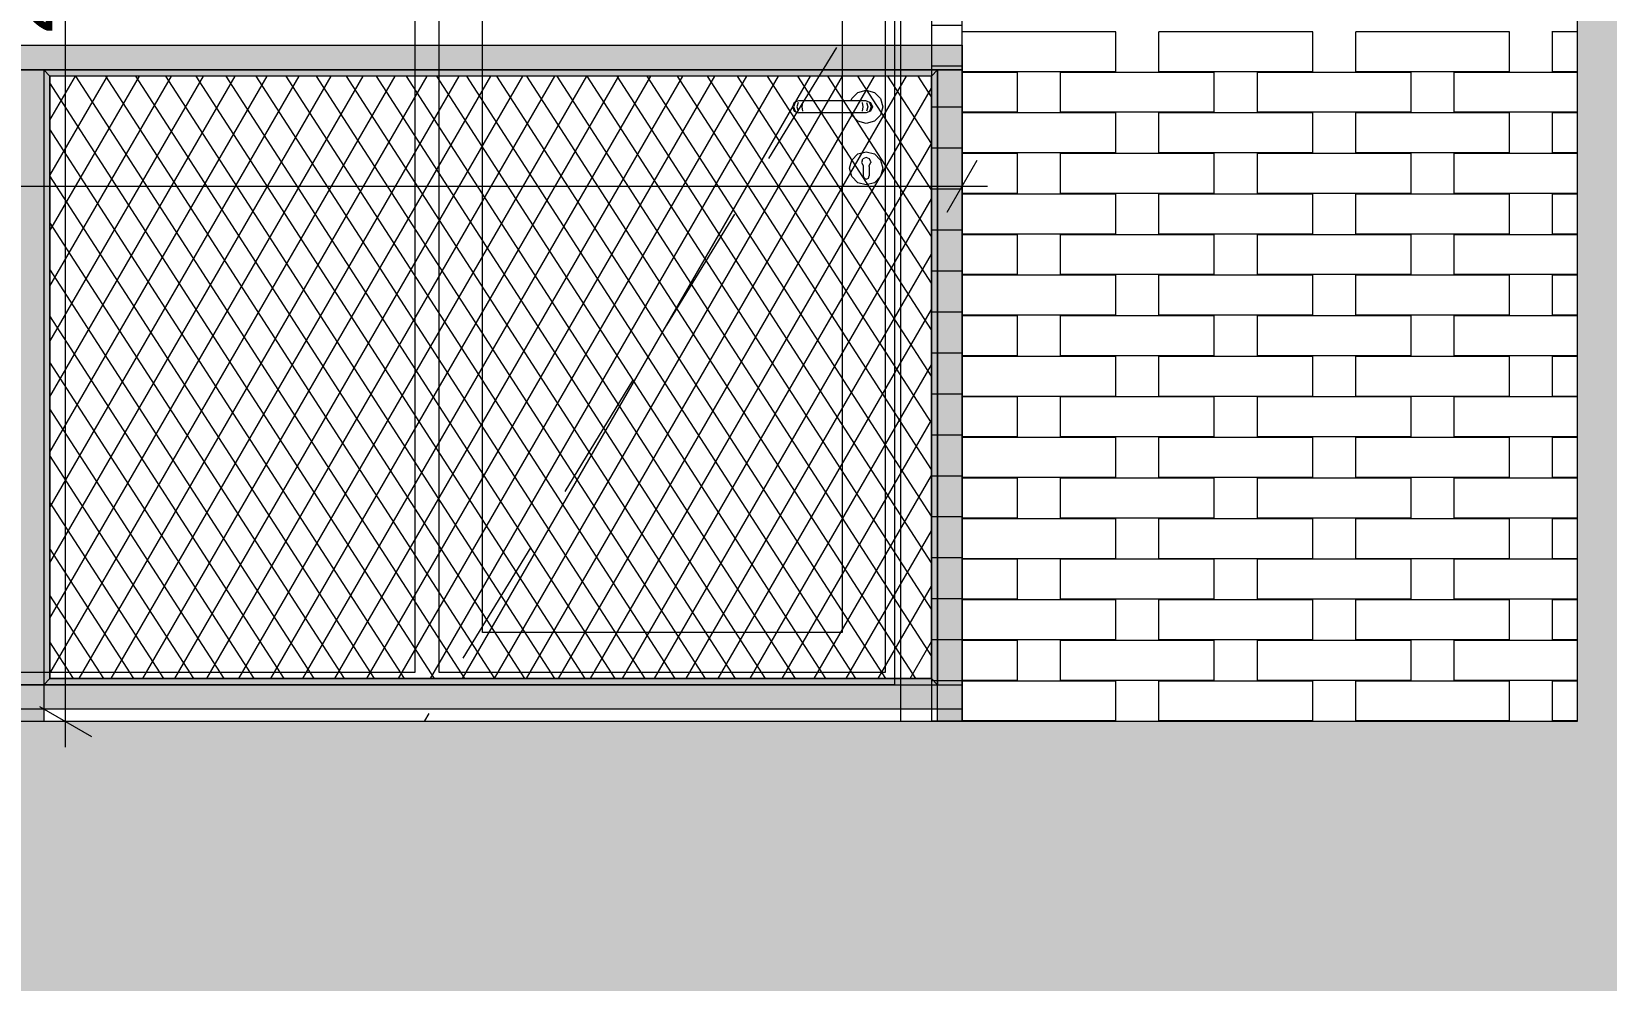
# Model space of a CAD drawing. Header units: millimetres. Extents: x 475616349 to 476941521, y 4620115302 to 4621446928.
# Drawn here: x 476659049 to 476661610, y 4620525599 to 4620527143 of the extents above; entities that cross this region are included whole.
import ezdxf

# ---------------------------------------------------------------- set-up
doc = ezdxf.new("R2010")
doc.units = ezdxf.units.MM
doc.header["$MEASUREMENT"] = 0
doc.linetypes.add('Hidden Line', pattern=[317.5, 211.666667, -105.833333])
for name, color, linetype, lineweight in [('2D Drafting - General_Pen_No__30_Pen_No__9_Pen_No__9_Pen_No__253', 252, 'Continuous', 0), ('2D Drafting - General_Pen_No__30_Pen_No__9_Pen_No__9_Pen_No__7', 7, 'Continuous', 0), ('2D Drafting - General_Pen_No__7_Pen_No__7', 7, 'Continuous', 0), ('New_2D Drafting - General_Pen_No__30_Pen_No__9_Pen_No__9_Pen_No__255', 255, 'Continuous', 0), ('New_2D Drafting - General_Pen_No__30_Pen_No__9_Pen_No__9_Pen_No__7', 7, 'Continuous', 0), ('New_2D Drafting - General_Pen_No__4', 7, 'Continuous', 0), ('New_2D Drafting - General_Pen_No__7', 7, 'Continuous', 0), ('New_Structural - Bearing_Pen_No__250', 7, 'Continuous', 0), ('New_zoma_Pen_No__4', 7, 'Continuous', 0), ('New_zoma_Pen_No__7', 7, 'Continuous', 0), ('Structural - Bearing_Pen_No__250', 7, 'Continuous', 0)]:
    doc.layers.add(name, color=color, linetype=linetype, lineweight=lineweight)
doc.layers.add('New_zoma', color=7, linetype='Continuous')
doc.styles.add('GENERATED_STYLE_1', font='arial.ttf')
doc.dimstyles.new('GENERATED_STYLE__18', dxfattribs={"dimtxt": 100, "dimasz": 64.421331, "dimexe": 0.18, "dimexo": 3, "dimgap": 0.09, "dimtad": 1, "dimtih": 1, "dimtoh": 1, "dimlfac": 0.001, "dimzin": 0, "dimdsep": 46, "dimtxsty": 'GENERATED_STYLE_1', "dimblk": 'ARROWHEAD_2', "dimblk1": 'ARROWHEAD_2', "dimblk2": 'ARROWHEAD_2', "dimcen": 0.09, "dimclrd": 7, "dimclre": 7, "dimclrt": 7, "dimadec": 0, "dimazin": 0, "dimtfac": 1, "dimtdec": 4, "dimtmove": 0, "dimatfit": 3, "dimfxl": 1, "dimtolj": 1, "dimtzin": 0, "dimarcsym": 0})
doc.dimstyles.new('GENERATED_STYLE__19', dxfattribs={"dimtxt": 100, "dimasz": 64.421331, "dimexe": 0.18, "dimexo": 3, "dimgap": 0.09, "dimtad": 1, "dimlfac": 0.001, "dimzin": 0, "dimdsep": 46, "dimtxsty": 'GENERATED_STYLE_1', "dimblk": 'ARROWHEAD_2', "dimblk1": 'ARROWHEAD_2', "dimblk2": 'ARROWHEAD_2', "dimcen": 0.09, "dimclrd": 7, "dimclre": 7, "dimclrt": 7, "dimadec": 0, "dimazin": 0, "dimtfac": 1, "dimtdec": 4, "dimtmove": 0, "dimatfit": 3, "dimfxl": 1, "dimtolj": 1, "dimtzin": 0, "dimarcsym": 0})

# ---------------------------------------------------------------- blocks, each defined once
blk = doc.blocks.new('*D751', base_point=(476577134.1, 4620325125.7))
at = {"layer": 'New_zoma_Pen_No__4', "color": 7, "linetype": 'Continuous', "lineweight": 0, "transparency": 16777216}
for p, q in [((476658912, 4620528519.4), (476658912, 4620528646.6)), ((476660512, 4620528519.4), (476660512, 4620528646.6)), ((476658936.5, 4620528625.4), (476658887.5, 4620528540.6)), ((476660487.5, 4620528540.6), (476660536.5, 4620528625.4)), ((476658912, 4620528583), (476660512, 4620528583)), ((476660512, 4620528583), (476660553.5, 4620528583))]:
    blk.add_line(p, q, dxfattribs=at)
at = {"layer": 'New_zoma_Pen_No__7', "color": 7, "lineweight": 0, "transparency": 16777216, "insert": (476659579, 4620528603), "char_height": 100, "attachment_point": 7, "style": 'GENERATED_STYLE_1'}
blk.add_mtext('\\A1;{\\pql;\\fArial|b0|i0|c0|p34;1.60}', dxfattribs=at)
blk = doc.blocks.new('ARROWHEAD_2')
at = {"color": 0, "linetype": 'Continuous', "lineweight": 0}
for p, q in [((-0.378, -0.655), (0.378, 0.655)), ((0, 0), (-1, 0))]:
    blk.add_line(p, q, dxfattribs=at)
blk = doc.blocks.new('*D752', base_point=(476577134.1, 4620325125.7))
at = {"layer": 'New_zoma_Pen_No__4', "color": 7, "linetype": 'Continuous', "lineweight": 0, "transparency": 16777216}
for p, q in [((476656062, 4620526827.7), (476656062, 4620526954.8)), ((476660562, 4620526827.7), (476660562, 4620526954.8)), ((476656086.5, 4620526933.6), (476656037.5, 4620526848.9)), ((476660537.5, 4620526848.9), (476660586.5, 4620526933.6)), ((476656020.6, 4620526891.2), (476656062, 4620526891.2)), ((476656062, 4620526891.2), (476660562, 4620526891.2)), ((476660562, 4620526891.2), (476660603.5, 4620526891.2))]:
    blk.add_line(p, q, dxfattribs=at)
at = {"layer": 'New_zoma_Pen_No__7', "color": 7, "lineweight": 0, "transparency": 16777216, "insert": (476658179, 4620526911.2), "char_height": 100, "attachment_point": 7, "style": 'GENERATED_STYLE_1'}
blk.add_mtext('\\A1;{\\pql;\\fArial|b0|i0|c0|p34;4.50}', dxfattribs=at)
blk = doc.blocks.new('*D755', base_point=(476577134.1, 4620325125.7))
at = {"layer": 'New_zoma_Pen_No__4', "color": 7, "linetype": 'Continuous', "lineweight": 0, "transparency": 16777216}
for p, q in [((476658912, 4620531719.4), (476658912, 4620531846.6)), ((476660512, 4620531719.4), (476660512, 4620531846.6)), ((476658936.5, 4620531825.4), (476658887.5, 4620531740.6)), ((476660487.5, 4620531740.6), (476660536.5, 4620531825.4)), ((476658912, 4620531783), (476660512, 4620531783)), ((476660512, 4620531783), (476660553.5, 4620531783))]:
    blk.add_line(p, q, dxfattribs=at)
at = {"layer": 'New_zoma_Pen_No__7', "color": 7, "lineweight": 0, "transparency": 16777216, "insert": (476659579, 4620531803), "char_height": 100, "attachment_point": 7, "style": 'GENERATED_STYLE_1'}
blk.add_mtext('\\A1;{\\pql;\\fArial|b0|i0|c0|p34;1.60}', dxfattribs=at)
blk = doc.blocks.new('*D756', base_point=(476577134.1, 4620325125.7))
at = {"layer": 'New_zoma_Pen_No__4', "color": 7, "linetype": 'Continuous', "lineweight": 0, "transparency": 16777216}
for p, q in [((476656062, 4620530027.7), (476656062, 4620530154.8)), ((476660562, 4620530027.7), (476660562, 4620530154.8)), ((476656086.5, 4620530133.6), (476656037.5, 4620530048.9)), ((476660537.5, 4620530048.9), (476660586.5, 4620530133.6)), ((476656020.6, 4620530091.2), (476656062, 4620530091.2)), ((476656062, 4620530091.2), (476660562, 4620530091.2)), ((476660562, 4620530091.2), (476660603.5, 4620530091.2))]:
    blk.add_line(p, q, dxfattribs=at)
at = {"layer": 'New_zoma_Pen_No__7', "color": 7, "lineweight": 0, "transparency": 16777216, "insert": (476658179, 4620530111.2), "char_height": 100, "attachment_point": 7, "style": 'GENERATED_STYLE_1'}
blk.add_mtext('\\A1;{\\pql;\\fArial|b0|i0|c0|p34;4.50}', dxfattribs=at)
blk = doc.blocks.new('*D760', base_point=(476577134.1, 4620325125.7))
at = {"layer": 'New_zoma_Pen_No__4', "color": 7, "linetype": 'Continuous', "lineweight": 0, "transparency": 16777216}
for p, q in [((476659104.3, 4620528520.3), (476659104.3, 4620528561.8)), ((476659146.7, 4620528495.9), (476659061.9, 4620528544.8)), ((476659167.9, 4620528520.3), (476659040.7, 4620528520.3)), ((476659104.3, 4620526020.3), (476659104.3, 4620528520.3)), ((476659061.9, 4620526044.8), (476659146.7, 4620525995.9)), ((476659167.9, 4620526020.3), (476659040.7, 4620526020.3)), ((476659104.3, 4620525978.9), (476659104.3, 4620526020.3))]:
    blk.add_line(p, q, dxfattribs=at)
at = {"layer": 'New_zoma_Pen_No__7', "color": 7, "lineweight": 0, "transparency": 16777216, "insert": (476659084.3, 4620527137.3), "char_height": 100, "attachment_point": 7, "rotation": 90, "style": 'GENERATED_STYLE_1'}
blk.add_mtext('\\A1;{\\pql;\\fArial|b0|i0|c0|p34;2.50}', dxfattribs=at)

msp = doc.modelspace()

# ---------------------------------------------------------------- hatches: boundary and pattern name
at = {"layer": '2D Drafting - General_Pen_No__30_Pen_No__9_Pen_No__9_Pen_No__253', "linetype": 'Continuous', "lineweight": 0}
h = msp.add_hatch(dxfattribs=at)
h.set_pattern_fill('BRICK___RUNNING_BOND', color=252, style=0, pattern_type=2)
h.set_pattern_definition([(0, (476692910.175, 4620522353.93), (0, 66.64), []), (90, (476692910.17, 4620522353.93), (-244.8, 0), [66.64, -66.64]), (90, (476693032.57, 4620522420.57), (-244.8, 0), [66.64, -66.64])])
h.paths.add_polyline_path([(476647692.13, 4620532819.956), (476647692.13, 4620519520.362), (476648861.998, 4620519520.362), (476648862.006, 4620522120.37), (476648862.006, 4620523542.007), (476648862.006, 4620531720.362), (476648862.006, 4620531932.715), (476648862.006, 4620532420.362), (476654662.006, 4620532420.362), (476654662.006, 4620519520.362), (476661919.968, 4620519520.362), (476661962.147, 4620519520.362), (476661962.147, 4620522820.364), (476661962.147, 4620525320.374), (476661962.147, 4620525944.887), (476661962.147, 4620532420.374), (476665762.003, 4620532420.374), (476665762.003, 4620522120.38), (476665162.198, 4620522120.38), (476665162.198, 4620517320.329), (476668462.159, 4620517320.329), (476668462.159, 4620517320.295), (476668932.159, 4620517320.295), (476668932.159, 4620532819.956), (476661962.147, 4620532819.956), (476655062.006, 4620532819.956)])
h.paths.add_polyline_path([(476661562.006, 4620526020.374), (476655062.006, 4620526020.374), (476655062.006, 4620528520.374), (476661562.006, 4620528520.374)], flags=0)
h.paths.add_polyline_path([(476661562.006, 4620522820.364), (476655062.006, 4620522820.364), (476655062.006, 4620525320.374), (476661562.006, 4620525320.374)], flags=0)
h.paths.add_polyline_path([(476661562.006, 4620529220.374), (476655062.006, 4620529220.374), (476655062.006, 4620531720.361), (476661562.006, 4620531720.361)], flags=0)
h.paths.add_polyline_path([(476656112.047, 4620522120.412), (476656112.047, 4620519620.412), (476657707.931, 4620519620.412), (476657712.047, 4620519620.412), (476657712.047, 4620522120.412)], flags=0)
h.paths.add_polyline_path([(476666262.224, 4620522120.362), (476666262.224, 4620520520.362), (476667862.223, 4620520520.362), (476667862.223, 4620522120.362)], flags=0)
h.paths.add_polyline_path([(476667862.223, 4620530120.362), (476667862.223, 4620531720.362), (476666262.224, 4620531720.362), (476666262.224, 4620530120.362)], flags=0)
h.paths.add_polyline_path([(476666262.228, 4620528520.362), (476666262.228, 4620526920.362), (476667862.228, 4620526920.362), (476667862.228, 4620528520.362)], flags=0)
h.paths.add_polyline_path([(476666262.228, 4620523720.362), (476667862.228, 4620523720.362), (476667862.228, 4620525320.362), (476666262.228, 4620525320.362)], flags=0)
h.paths.add_polyline_path([(476666262.435, 4620518320.362), (476667862.006, 4620518320.362), (476667862.006, 4620518920.362), (476666262.435, 4620518920.362)], flags=0)
h = msp.add_hatch(dxfattribs=at)
h.set_pattern_fill('BRICK___RUNNING_BOND', color=252, style=0, pattern_type=2)
h.set_pattern_definition([(0, (476694010.15, 4620525553.94), (0, 66.64), []), (90, (476694010.15, 4620525553.94), (-244.8, 0), [66.64, -66.64]), (90, (476694132.55, 4620525620.58), (-244.8, 0), [66.64, -66.64])])
h.paths.add_polyline_path([(476660512.002, 4620528520.375), (476660512.002, 4620526021.374), (476660561.993, 4620526021.374), (476660561.993, 4620528520.375)])
at = {"layer": 'New_2D Drafting - General_Pen_No__30_Pen_No__9_Pen_No__9_Pen_No__255', "linetype": 'Continuous', "lineweight": 0}
for points in [[(476660562.006, 4620527120.368), (476660562.006, 4620527080.368), (476656062.006, 4620527080.368), (476656062.006, 4620527120.368)], [(476659069.006, 4620526020.341), (476659029.006, 4620526020.341), (476659029.006, 4620527080.368), (476659069.006, 4620527080.368)], [(476659069.006, 4620526080.341), (476659079.006, 4620526090.341), (476659079.006, 4620527070.368), (476659069.006, 4620527080.368)], [(476659079.006, 4620527070.368), (476659069.006, 4620527080.368), (476660522.006, 4620527080.368), (476660512.006, 4620527070.368)], [(476660522.006, 4620526080.341), (476660512.006, 4620526090.341), (476660512.006, 4620527070.368), (476660522.006, 4620527080.368)], [(476660562.006, 4620526020.374), (476660522.006, 4620526020.374), (476660522.006, 4620527080.368), (476660562.006, 4620527080.368)], [(476660562.006, 4620526080.367), (476660562.006, 4620526040.367), (476656062.006, 4620526040.367), (476656062.006, 4620526080.367)], [(476659079.006, 4620526090.367), (476659069.006, 4620526080.367), (476660521.98, 4620526080.367), (476660511.98, 4620526090.367)]]:
    msp.add_hatch(color=255, dxfattribs=at).paths.add_polyline_path(points)
at = {"layer": 'New_2D Drafting - General_Pen_No__7', "linetype": 'Continuous', "lineweight": 0}
h = msp.add_hatch(dxfattribs=at)
h.set_pattern_fill('BATT_INSULATION', style=0, pattern_type=2)
h.set_pattern_definition([(60, (476577134.07, 4620325125.74), (-38.971143, 22.5), []), (122.833095, (476577134.07, 4620325125.74), (36.80608, 18.75), [])])
h.paths.add_polyline_path([(476660512.006, 4620527070.368), (476659079.006, 4620527070.368), (476659079.006, 4620526090.367), (476660512.006, 4620526090.367)])

# ---------------------------------------------------------------- linework, layer by layer
at = {"layer": '2D Drafting - General_Pen_No__30_Pen_No__9_Pen_No__9_Pen_No__7', "color": 7, "linetype": 'Continuous', "lineweight": 0, "flags": 128}
for points in [[(476661562.006, 4620526020.374), (476655062.006, 4620526020.374), (476655062.006, 4620528520.374), (476661562.006, 4620528520.374)], [(476660512.002, 4620528520.375), (476660512.002, 4620526021.374), (476660561.993, 4620526021.374), (476660561.993, 4620528520.375)]]:
    msp.add_lwpolyline(points, close=True, dxfattribs=at)
at = {"layer": '2D Drafting - General_Pen_No__7_Pen_No__7', "color": 7, "linetype": 'Continuous', "lineweight": 0, "flags": 128}
for points in [[(476660507.877, 4620526020.338), (476658911.993, 4620526020.343), (476658912.002, 4620528520.343), (476660512.002, 4620528520.338)], [(476660512.002, 4620528520.338), (476660511.993, 4620526020.338), (476660507.877, 4620526020.338)]]:
    msp.add_lwpolyline(points, dxfattribs=at)
for points in [[(476658962.002, 4620528470.342), (476660462.002, 4620528470.337), (476660461.993, 4620526020.338), (476658961.993, 4620526020.345)], [(476658972.002, 4620528460.342), (476660452.002, 4620528460.337), (476660451.994, 4620526080.34), (476658971.994, 4620526080.345)], [(476658987.002, 4620528445.342), (476659672.002, 4620528445.34), (476659671.994, 4620526100.342), (476658986.994, 4620526100.345)], [(476659711.998, 4620528445.34), (476660437.002, 4620528445.337), (476660436.994, 4620526100.34), (476659711.994, 4620526100.342)], [(476659782.002, 4620528375.339), (476660367.002, 4620528375.337), (476660366.994, 4620526165.34), (476659781.994, 4620526165.342)]]:
    msp.add_lwpolyline(points, close=True, dxfattribs=at)
at = {"layer": '2D Drafting - General_Pen_No__7_Pen_No__7', "color": 7, "linetype": 'Hidden Line', "lineweight": 0, "flags": 128}
msp.add_lwpolyline([(476659687.002, 4620528470.34), (476660436.998, 4620527246.214), (476659687.77, 4620526021.625)], dxfattribs=at)
at = {"layer": 'New_2D Drafting - General_Pen_No__30_Pen_No__9_Pen_No__9_Pen_No__7', "color": 7, "linetype": 'Continuous', "lineweight": 0, "flags": 128}
for points in [[(476660562.006, 4620527120.368), (476660562.006, 4620527080.368), (476656062.006, 4620527080.368), (476656062.006, 4620527120.368)], [(476659069.006, 4620526020.341), (476659029.006, 4620526020.341), (476659029.006, 4620527080.368), (476659069.006, 4620527080.368)], [(476659069.006, 4620526080.341), (476659079.006, 4620526090.341), (476659079.006, 4620527070.368), (476659069.006, 4620527080.368)], [(476659079.006, 4620527070.368), (476659069.006, 4620527080.368), (476660522.006, 4620527080.368), (476660512.006, 4620527070.368)], [(476660522.006, 4620526080.341), (476660512.006, 4620526090.341), (476660512.006, 4620527070.368), (476660522.006, 4620527080.368)], [(476660562.006, 4620526020.374), (476660522.006, 4620526020.374), (476660522.006, 4620527080.368), (476660562.006, 4620527080.368)], [(476660562.006, 4620526080.367), (476660562.006, 4620526040.367), (476656062.006, 4620526040.367), (476656062.006, 4620526080.367)], [(476659079.006, 4620526090.367), (476659069.006, 4620526080.367), (476660521.98, 4620526080.367), (476660511.98, 4620526090.367)]]:
    msp.add_lwpolyline(points, close=True, dxfattribs=at)
at = {"layer": 'New_2D Drafting - General_Pen_No__4', "color": 7, "linetype": 'Continuous', "lineweight": 0, "flags": 128}
msp.add_lwpolyline([(476660512.006, 4620527070.368), (476659079.006, 4620527070.368), (476659079.006, 4620526090.367), (476660512.006, 4620526090.367)], close=True, dxfattribs=at)
at = {"layer": 'New_Structural - Bearing_Pen_No__250', "color": 7, "linetype": 'Continuous', "lineweight": 0}
for p, q in [((476660562.006, 4620527077.374), (476660562.006, 4620527142.374)), ((476660812.006, 4620527142.374), (476660562.006, 4620527142.374)), ((476660812.006, 4620527077.374), (476660812.006, 4620527142.374)), ((476660882.006, 4620527077.374), (476660882.006, 4620527142.374)), ((476661132.006, 4620527142.374), (476660882.006, 4620527142.374)), ((476661132.006, 4620527077.374), (476661132.006, 4620527142.374)), ((476661202.006, 4620527077.374), (476661202.006, 4620527142.374)), ((476661452.006, 4620527142.374), (476661202.006, 4620527142.374)), ((476661452.006, 4620527077.374), (476661452.006, 4620527142.374)), ((476661522.006, 4620527142.374), (476661522.006, 4620527143.374)), ((476661522.006, 4620527077.374), (476661522.006, 4620527142.374)), ((476661562.006, 4620527142.374), (476661522.006, 4620527142.374)), ((476660812.006, 4620527077.374), (476660562.006, 4620527077.374)), ((476660562.006, 4620527011.374), (476660562.006, 4620527076.374)), ((476660652.006, 4620527076.374), (476660562.006, 4620527076.374)), ((476660652.006, 4620527011.374), (476660652.006, 4620527076.374)), ((476660722.006, 4620527011.374), (476660722.006, 4620527076.374)), ((476660972.006, 4620527076.374), (476660722.006, 4620527076.374)), ((476661132.006, 4620527077.374), (476660882.006, 4620527077.374)), ((476660972.006, 4620527011.374), (476660972.006, 4620527076.374)), ((476661042.006, 4620527011.374), (476661042.006, 4620527076.374)), ((476661292.006, 4620527076.374), (476661042.006, 4620527076.374)), ((476661452.006, 4620527077.374), (476661202.006, 4620527077.374)), ((476661292.006, 4620527011.374), (476661292.006, 4620527076.374)), ((476661362.006, 4620527011.374), (476661362.006, 4620527076.374)), ((476661562.006, 4620527076.374), (476661362.006, 4620527076.374)), ((476661522.006, 4620527076.374), (476661522.006, 4620527077.374)), ((476661562.006, 4620527077.374), (476661522.006, 4620527077.374)), ((476660382.724, 4620527033.838), (476660392.607, 4620527043.721)), ((476660392.607, 4620527043.721), (476660406.107, 4620527047.338)), ((476660406.107, 4620527047.338), (476660419.607, 4620527043.721)), ((476660419.607, 4620527043.721), (476660429.489, 4620527033.838)), ((476660289.035, 4620527027.41), (476660286.107, 4620527020.339)), ((476660286.107, 4620527020.339), (476660289.035, 4620527013.268)), ((476660290.588, 4620527027.41), (476660287.829, 4620527020.339)), ((476660287.829, 4620527020.339), (476660290.588, 4620527013.268)), ((476660296.107, 4620527030.339), (476660289.035, 4620527027.41)), ((476660295.402, 4620527027.41), (476660293.29, 4620527020.339)), ((476660293.29, 4620527020.339), (476660295.402, 4620527013.268)), ((476660297.248, 4620527030.339), (476660296.107, 4620527030.339)), ((476660300.5, 4620527030.339), (476660297.248, 4620527030.339)), ((476660305.366, 4620527030.339), (476660300.5, 4620527030.339)), ((476660302.607, 4620527027.41), (476660301.464, 4620527020.339)), ((476660301.464, 4620527020.339), (476660302.607, 4620527013.268)), ((476660311.107, 4620527030.339), (476660305.366, 4620527030.339)), ((476660391.107, 4620527030.338), (476660311.107, 4620527030.339)), ((476660381.786, 4620527030.338), (476660382.724, 4620527033.838)), ((476660396.847, 4620527030.338), (476660391.107, 4620527030.338)), ((476660401.713, 4620527030.338), (476660396.847, 4620527030.338)), ((476660399.606, 4620527027.409), (476660400.749, 4620527020.338)), ((476660400.749, 4620527020.338), (476660399.606, 4620527013.267)), ((476660404.965, 4620527030.338), (476660401.713, 4620527030.338)), ((476660406.107, 4620527030.338), (476660404.965, 4620527030.338)), ((476660406.107, 4620527030.338), (476660413.178, 4620527027.409)), ((476660406.811, 4620527027.409), (476660408.923, 4620527020.338)), ((476660408.923, 4620527020.338), (476660406.811, 4620527013.267)), ((476660414.385, 4620527020.338), (476660411.625, 4620527013.267)), ((476660411.626, 4620527027.409), (476660414.385, 4620527020.338)), ((476660413.178, 4620527027.409), (476660416.107, 4620527020.338)), ((476660416.107, 4620527020.338), (476660413.178, 4620527013.267)), ((476660429.489, 4620527033.838), (476660433.107, 4620527020.338)), ((476660433.107, 4620527020.338), (476660429.489, 4620527006.838)), ((476660289.035, 4620527013.268), (476660296.106, 4620527010.339)), ((476660297.248, 4620527010.339), (476660296.106, 4620527010.339)), ((476660300.5, 4620527010.339), (476660297.248, 4620527010.339)), ((476660305.366, 4620527010.339), (476660300.5, 4620527010.339)), ((476660311.106, 4620527010.339), (476660305.366, 4620527010.339)), ((476660391.106, 4620527010.338), (476660311.106, 4620527010.339)), ((476660382.724, 4620527006.838), (476660381.786, 4620527010.338)), ((476660392.606, 4620526996.956), (476660382.724, 4620527006.838)), ((476660396.847, 4620527010.338), (476660391.106, 4620527010.338)), ((476660406.106, 4620526993.338), (476660392.606, 4620526996.956)), ((476660401.713, 4620527010.338), (476660396.847, 4620527010.338)), ((476660404.965, 4620527010.338), (476660401.713, 4620527010.338)), ((476660406.106, 4620527010.338), (476660404.965, 4620527010.338)), ((476660413.178, 4620527013.267), (476660406.106, 4620527010.338)), ((476660419.606, 4620526996.956), (476660406.106, 4620526993.338)), ((476660429.489, 4620527006.838), (476660419.606, 4620526996.956)), ((476660652.006, 4620527011.374), (476660562.006, 4620527011.374)), ((476660562.006, 4620526945.374), (476660562.006, 4620527010.374)), ((476660812.006, 4620527010.374), (476660562.006, 4620527010.374)), ((476660972.006, 4620527011.374), (476660722.006, 4620527011.374)), ((476660812.006, 4620526945.374), (476660812.006, 4620527010.374)), ((476660882.006, 4620526945.374), (476660882.006, 4620527010.374)), ((476661132.006, 4620527010.374), (476660882.006, 4620527010.374)), ((476661292.006, 4620527011.374), (476661042.006, 4620527011.374)), ((476661132.006, 4620526945.374), (476661132.006, 4620527010.374)), ((476661202.006, 4620526945.374), (476661202.006, 4620527010.374)), ((476661452.006, 4620527010.374), (476661202.006, 4620527010.374)), ((476661562.006, 4620527011.374), (476661362.006, 4620527011.374)), ((476661452.006, 4620526945.374), (476661452.006, 4620527010.374)), ((476661522.006, 4620527010.374), (476661522.006, 4620527011.374)), ((476661522.006, 4620526945.374), (476661522.006, 4620527010.374)), ((476661562.006, 4620527010.374), (476661522.006, 4620527010.374)), ((476660382.724, 4620526933.838), (476660392.606, 4620526943.721)), ((476660392.606, 4620526943.721), (476660406.106, 4620526947.338)), ((476660406.106, 4620526937.764), (476660400.731, 4620526935.482)), ((476660406.106, 4620526947.338), (476660419.606, 4620526943.721)), ((476660411.481, 4620526935.482), (476660406.106, 4620526937.764)), ((476660419.606, 4620526943.721), (476660429.489, 4620526933.838)), ((476660812.006, 4620526945.374), (476660562.006, 4620526945.374)), ((476660562.006, 4620526879.374), (476660562.006, 4620526944.374)), ((476660652.006, 4620526944.374), (476660562.006, 4620526944.374)), ((476660652.006, 4620526879.374), (476660652.006, 4620526944.374)), ((476660722.006, 4620526879.374), (476660722.006, 4620526944.374)), ((476660972.006, 4620526944.374), (476660722.006, 4620526944.374)), ((476661132.006, 4620526945.374), (476660882.006, 4620526945.374)), ((476660972.006, 4620526879.374), (476660972.006, 4620526944.374)), ((476661042.006, 4620526879.374), (476661042.006, 4620526944.374)), ((476661292.006, 4620526944.374), (476661042.006, 4620526944.374)), ((476661452.006, 4620526945.374), (476661202.006, 4620526945.374)), ((476661292.006, 4620526879.374), (476661292.006, 4620526944.374)), ((476661362.006, 4620526879.374), (476661362.006, 4620526944.374)), ((476661562.006, 4620526944.374), (476661362.006, 4620526944.374)), ((476661522.006, 4620526944.374), (476661522.006, 4620526945.374)), ((476661562.006, 4620526945.374), (476661522.006, 4620526945.374)), ((476660379.106, 4620526920.338), (476660382.724, 4620526933.838)), ((476660382.723, 4620526906.838), (476660379.106, 4620526920.338)), ((476660399.386, 4620526931.978), (476660398.638, 4620526930.031)), ((476660398.638, 4620526930.031), (476660401.106, 4620526924.738)), ((476660399.386, 4620526931.978), (476660400.731, 4620526935.482)), ((476660401.106, 4620526924.738), (476660401.106, 4620526923.225)), ((476660401.106, 4620526923.225), (476660401.106, 4620526920.338)), ((476660401.106, 4620526920.338), (476660401.106, 4620526917.452)), ((476660401.106, 4620526917.452), (476660401.106, 4620526911.678)), ((476660401.106, 4620526911.678), (476660401.106, 4620526907.838)), ((476660411.106, 4620526924.738), (476660413.574, 4620526930.031)), ((476660411.106, 4620526923.225), (476660411.106, 4620526924.738)), ((476660411.106, 4620526923.225), (476660411.106, 4620526920.338)), ((476660411.106, 4620526920.338), (476660411.106, 4620526917.451)), ((476660411.106, 4620526917.451), (476660411.106, 4620526911.678)), ((476660411.106, 4620526911.678), (476660411.106, 4620526907.838)), ((476660412.826, 4620526931.978), (476660411.481, 4620526935.482)), ((476660412.826, 4620526931.978), (476660413.574, 4620526930.031)), ((476660429.489, 4620526933.838), (476660433.106, 4620526920.338)), ((476660433.106, 4620526920.338), (476660429.489, 4620526906.838)), ((476660392.606, 4620526896.956), (476660382.723, 4620526906.838)), ((476660406.106, 4620526893.338), (476660392.606, 4620526896.956)), ((476660401.106, 4620526907.838), (476660402.571, 4620526904.303)), ((476660402.571, 4620526904.303), (476660406.106, 4620526902.838)), ((476660406.106, 4620526902.838), (476660409.642, 4620526904.303)), ((476660419.606, 4620526896.956), (476660406.106, 4620526893.338)), ((476660409.642, 4620526904.303), (476660411.106, 4620526907.838)), ((476660429.489, 4620526906.838), (476660419.606, 4620526896.956)), ((476660652.006, 4620526879.374), (476660562.006, 4620526879.374)), ((476660562.006, 4620526813.374), (476660562.006, 4620526878.374)), ((476660812.006, 4620526878.374), (476660562.006, 4620526878.374)), ((476660972.006, 4620526879.374), (476660722.006, 4620526879.374)), ((476660812.006, 4620526813.374), (476660812.006, 4620526878.374)), ((476660882.006, 4620526813.374), (476660882.006, 4620526878.374)), ((476661132.006, 4620526878.374), (476660882.006, 4620526878.374)), ((476661292.006, 4620526879.374), (476661042.006, 4620526879.374)), ((476661132.006, 4620526813.374), (476661132.006, 4620526878.374)), ((476661202.006, 4620526813.374), (476661202.006, 4620526878.374)), ((476661452.006, 4620526878.374), (476661202.006, 4620526878.374)), ((476661562.006, 4620526879.374), (476661362.006, 4620526879.374)), ((476661452.006, 4620526813.374), (476661452.006, 4620526878.374)), ((476661522.006, 4620526878.374), (476661522.006, 4620526879.374)), ((476661522.006, 4620526813.374), (476661522.006, 4620526878.374)), ((476661562.006, 4620526878.374), (476661522.006, 4620526878.374)), ((476660812.006, 4620526813.374), (476660562.006, 4620526813.374)), ((476660562.006, 4620526747.374), (476660562.006, 4620526812.374)), ((476660652.006, 4620526812.374), (476660562.006, 4620526812.374)), ((476660652.006, 4620526747.374), (476660652.006, 4620526812.374)), ((476660722.006, 4620526747.374), (476660722.006, 4620526812.374)), ((476660972.006, 4620526812.374), (476660722.006, 4620526812.374)), ((476661132.006, 4620526813.374), (476660882.006, 4620526813.374)), ((476660972.006, 4620526747.374), (476660972.006, 4620526812.374)), ((476661042.006, 4620526747.374), (476661042.006, 4620526812.374)), ((476661292.006, 4620526812.374), (476661042.006, 4620526812.374)), ((476661452.006, 4620526813.374), (476661202.006, 4620526813.374)), ((476661292.006, 4620526747.374), (476661292.006, 4620526812.374)), ((476661362.006, 4620526747.374), (476661362.006, 4620526812.374)), ((476661562.006, 4620526812.374), (476661362.006, 4620526812.374)), ((476661522.006, 4620526812.374), (476661522.006, 4620526813.374)), ((476661562.006, 4620526813.374), (476661522.006, 4620526813.374)), ((476660652.006, 4620526747.374), (476660562.006, 4620526747.374)), ((476660562.006, 4620526681.374), (476660562.006, 4620526746.374)), ((476660812.006, 4620526746.374), (476660562.006, 4620526746.374)), ((476660972.006, 4620526747.374), (476660722.006, 4620526747.374)), ((476660812.006, 4620526681.374), (476660812.006, 4620526746.374)), ((476660882.006, 4620526681.374), (476660882.006, 4620526746.374)), ((476661132.006, 4620526746.374), (476660882.006, 4620526746.374)), ((476661292.006, 4620526747.374), (476661042.006, 4620526747.374)), ((476661132.006, 4620526681.374), (476661132.006, 4620526746.374)), ((476661202.006, 4620526681.374), (476661202.006, 4620526746.374)), ((476661452.006, 4620526746.374), (476661202.006, 4620526746.374)), ((476661562.006, 4620526747.374), (476661362.006, 4620526747.374)), ((476661452.006, 4620526681.374), (476661452.006, 4620526746.374)), ((476661522.006, 4620526746.374), (476661522.006, 4620526747.374)), ((476661522.006, 4620526681.374), (476661522.006, 4620526746.374)), ((476661562.006, 4620526746.374), (476661522.006, 4620526746.374)), ((476660812.006, 4620526681.374), (476660562.006, 4620526681.374)), ((476661132.006, 4620526681.374), (476660882.006, 4620526681.374)), ((476661452.006, 4620526681.374), (476661202.006, 4620526681.374)), ((476661522.006, 4620526680.374), (476661522.006, 4620526681.374)), ((476661562.006, 4620526681.374), (476661522.006, 4620526681.374)), ((476660562.006, 4620526615.374), (476660562.006, 4620526680.374)), ((476660652.006, 4620526680.374), (476660562.006, 4620526680.374)), ((476660652.006, 4620526615.374), (476660652.006, 4620526680.374)), ((476660722.006, 4620526615.374), (476660722.006, 4620526680.374)), ((476660972.006, 4620526680.374), (476660722.006, 4620526680.374)), ((476660972.006, 4620526615.374), (476660972.006, 4620526680.374)), ((476661042.006, 4620526615.374), (476661042.006, 4620526680.374)), ((476661292.006, 4620526680.374), (476661042.006, 4620526680.374)), ((476661292.006, 4620526615.374), (476661292.006, 4620526680.374)), ((476661362.006, 4620526615.374), (476661362.006, 4620526680.374)), ((476661562.006, 4620526680.374), (476661362.006, 4620526680.374)), ((476660652.006, 4620526615.374), (476660562.006, 4620526615.374)), ((476660562.006, 4620526549.374), (476660562.006, 4620526614.374)), ((476660812.006, 4620526614.374), (476660562.006, 4620526614.374)), ((476660972.006, 4620526615.374), (476660722.006, 4620526615.374)), ((476660812.006, 4620526549.374), (476660812.006, 4620526614.374)), ((476660882.006, 4620526549.374), (476660882.006, 4620526614.374)), ((476661132.006, 4620526614.374), (476660882.006, 4620526614.374)), ((476661292.006, 4620526615.374), (476661042.006, 4620526615.374)), ((476661132.006, 4620526549.374), (476661132.006, 4620526614.374)), ((476661202.006, 4620526549.374), (476661202.006, 4620526614.374)), ((476661452.006, 4620526614.374), (476661202.006, 4620526614.374)), ((476661562.006, 4620526615.374), (476661362.006, 4620526615.374)), ((476661452.006, 4620526549.374), (476661452.006, 4620526614.374)), ((476661522.006, 4620526614.374), (476661522.006, 4620526615.374)), ((476661522.006, 4620526549.374), (476661522.006, 4620526614.374)), ((476661562.006, 4620526614.374), (476661522.006, 4620526614.374)), ((476660812.006, 4620526549.374), (476660562.006, 4620526549.374)), ((476660562.006, 4620526483.374), (476660562.006, 4620526548.374)), ((476660652.006, 4620526548.374), (476660562.006, 4620526548.374)), ((476660652.006, 4620526483.374), (476660652.006, 4620526548.374)), ((476660722.006, 4620526483.374), (476660722.006, 4620526548.374)), ((476660972.006, 4620526548.374), (476660722.006, 4620526548.374)), ((476661132.006, 4620526549.374), (476660882.006, 4620526549.374)), ((476660972.006, 4620526483.374), (476660972.006, 4620526548.374)), ((476661042.006, 4620526483.374), (476661042.006, 4620526548.374)), ((476661292.006, 4620526548.374), (476661042.006, 4620526548.374)), ((476661452.006, 4620526549.374), (476661202.006, 4620526549.374)), ((476661292.006, 4620526483.374), (476661292.006, 4620526548.374)), ((476661362.006, 4620526483.374), (476661362.006, 4620526548.374)), ((476661562.006, 4620526548.374), (476661362.006, 4620526548.374)), ((476661522.006, 4620526548.374), (476661522.006, 4620526549.374)), ((476661562.006, 4620526549.374), (476661522.006, 4620526549.374)), ((476660652.006, 4620526483.374), (476660562.006, 4620526483.374)), ((476660562.006, 4620526417.374), (476660562.006, 4620526482.374)), ((476660812.006, 4620526482.374), (476660562.006, 4620526482.374)), ((476660972.006, 4620526483.374), (476660722.006, 4620526483.374)), ((476660812.006, 4620526417.374), (476660812.006, 4620526482.374)), ((476660882.006, 4620526417.374), (476660882.006, 4620526482.374)), ((476661132.006, 4620526482.374), (476660882.006, 4620526482.374)), ((476661292.006, 4620526483.374), (476661042.006, 4620526483.374)), ((476661132.006, 4620526417.374), (476661132.006, 4620526482.374)), ((476661202.006, 4620526417.374), (476661202.006, 4620526482.374)), ((476661452.006, 4620526482.374), (476661202.006, 4620526482.374)), ((476661562.006, 4620526483.374), (476661362.006, 4620526483.374)), ((476661452.006, 4620526417.374), (476661452.006, 4620526482.374)), ((476661522.006, 4620526482.374), (476661522.006, 4620526483.374)), ((476661522.006, 4620526417.374), (476661522.006, 4620526482.374)), ((476661562.006, 4620526482.374), (476661522.006, 4620526482.374)), ((476660812.006, 4620526417.374), (476660562.006, 4620526417.374)), ((476660562.006, 4620526351.374), (476660562.006, 4620526416.374)), ((476660652.006, 4620526416.374), (476660562.006, 4620526416.374)), ((476660652.006, 4620526351.374), (476660652.006, 4620526416.374)), ((476660722.006, 4620526351.374), (476660722.006, 4620526416.374)), ((476660972.006, 4620526416.374), (476660722.006, 4620526416.374)), ((476661132.006, 4620526417.374), (476660882.006, 4620526417.374)), ((476660972.006, 4620526351.374), (476660972.006, 4620526416.374)), ((476661042.006, 4620526351.374), (476661042.006, 4620526416.374)), ((476661292.006, 4620526416.374), (476661042.006, 4620526416.374)), ((476661452.006, 4620526417.374), (476661202.006, 4620526417.374)), ((476661292.006, 4620526351.374), (476661292.006, 4620526416.374)), ((476661362.006, 4620526351.374), (476661362.006, 4620526416.374)), ((476661562.006, 4620526416.374), (476661362.006, 4620526416.374)), ((476661522.006, 4620526416.374), (476661522.006, 4620526417.374)), ((476661562.006, 4620526417.374), (476661522.006, 4620526417.374)), ((476660652.006, 4620526351.374), (476660562.006, 4620526351.374)), ((476660562.006, 4620526285.374), (476660562.006, 4620526350.374)), ((476660812.006, 4620526350.374), (476660562.006, 4620526350.374)), ((476660972.006, 4620526351.374), (476660722.006, 4620526351.374)), ((476660812.006, 4620526285.374), (476660812.006, 4620526350.374)), ((476660882.006, 4620526285.374), (476660882.006, 4620526350.374)), ((476661132.006, 4620526350.374), (476660882.006, 4620526350.374)), ((476661292.006, 4620526351.374), (476661042.006, 4620526351.374)), ((476661132.006, 4620526285.374), (476661132.006, 4620526350.374)), ((476661202.006, 4620526285.374), (476661202.006, 4620526350.374)), ((476661452.006, 4620526350.374), (476661202.006, 4620526350.374)), ((476661562.006, 4620526351.374), (476661362.006, 4620526351.374)), ((476661452.006, 4620526285.374), (476661452.006, 4620526350.374)), ((476661522.006, 4620526350.374), (476661522.006, 4620526351.374)), ((476661522.006, 4620526285.374), (476661522.006, 4620526350.374)), ((476661562.006, 4620526350.374), (476661522.006, 4620526350.374)), ((476660812.006, 4620526285.374), (476660562.006, 4620526285.374)), ((476660562.006, 4620526219.374), (476660562.006, 4620526284.374)), ((476660652.006, 4620526284.374), (476660562.006, 4620526284.374)), ((476660652.006, 4620526219.374), (476660652.006, 4620526284.374)), ((476660722.006, 4620526219.374), (476660722.006, 4620526284.374)), ((476660972.006, 4620526284.374), (476660722.006, 4620526284.374)), ((476661132.006, 4620526285.374), (476660882.006, 4620526285.374)), ((476660972.006, 4620526219.374), (476660972.006, 4620526284.374)), ((476661042.006, 4620526219.374), (476661042.006, 4620526284.374)), ((476661292.006, 4620526284.374), (476661042.006, 4620526284.374)), ((476661452.006, 4620526285.374), (476661202.006, 4620526285.374)), ((476661292.006, 4620526219.374), (476661292.006, 4620526284.374)), ((476661362.006, 4620526219.374), (476661362.006, 4620526284.374)), ((476661562.006, 4620526284.374), (476661362.006, 4620526284.374)), ((476661522.006, 4620526284.374), (476661522.006, 4620526285.374)), ((476661562.006, 4620526285.374), (476661522.006, 4620526285.374)), ((476660652.006, 4620526219.374), (476660562.006, 4620526219.374)), ((476660562.006, 4620526153.374), (476660562.006, 4620526218.374)), ((476660812.006, 4620526218.374), (476660562.006, 4620526218.374)), ((476660972.006, 4620526219.374), (476660722.006, 4620526219.374)), ((476660812.006, 4620526153.374), (476660812.006, 4620526218.374)), ((476660882.006, 4620526153.374), (476660882.006, 4620526218.374)), ((476661132.006, 4620526218.374), (476660882.006, 4620526218.374)), ((476661292.006, 4620526219.374), (476661042.006, 4620526219.374)), ((476661132.006, 4620526153.374), (476661132.006, 4620526218.374)), ((476661202.006, 4620526153.374), (476661202.006, 4620526218.374)), ((476661452.006, 4620526218.374), (476661202.006, 4620526218.374)), ((476661562.006, 4620526219.374), (476661362.006, 4620526219.374)), ((476661452.006, 4620526153.374), (476661452.006, 4620526218.374)), ((476661522.006, 4620526218.374), (476661522.006, 4620526219.374)), ((476661522.006, 4620526153.374), (476661522.006, 4620526218.374)), ((476661562.006, 4620526218.374), (476661522.006, 4620526218.374)), ((476660812.006, 4620526153.374), (476660562.006, 4620526153.374)), ((476660562.006, 4620526087.374), (476660562.006, 4620526152.374)), ((476660652.006, 4620526152.374), (476660562.006, 4620526152.374)), ((476660652.006, 4620526087.374), (476660652.006, 4620526152.374)), ((476660722.006, 4620526087.374), (476660722.006, 4620526152.374)), ((476660972.006, 4620526152.374), (476660722.006, 4620526152.374)), ((476661132.006, 4620526153.374), (476660882.006, 4620526153.374)), ((476660972.006, 4620526087.374), (476660972.006, 4620526152.374)), ((476661042.006, 4620526087.374), (476661042.006, 4620526152.374)), ((476661292.006, 4620526152.374), (476661042.006, 4620526152.374)), ((476661452.006, 4620526153.374), (476661202.006, 4620526153.374)), ((476661292.006, 4620526087.374), (476661292.006, 4620526152.374)), ((476661362.006, 4620526087.374), (476661362.006, 4620526152.374)), ((476661562.006, 4620526152.374), (476661362.006, 4620526152.374)), ((476661522.006, 4620526152.374), (476661522.006, 4620526153.374)), ((476661562.006, 4620526153.374), (476661522.006, 4620526153.374)), ((476660652.006, 4620526087.374), (476660562.006, 4620526087.374)), ((476660562.006, 4620526021.374), (476660562.006, 4620526086.374)), ((476660812.006, 4620526086.374), (476660562.006, 4620526086.374)), ((476660972.006, 4620526087.374), (476660722.006, 4620526087.374)), ((476660812.006, 4620526021.374), (476660812.006, 4620526086.374)), ((476660882.006, 4620526021.374), (476660882.006, 4620526086.374)), ((476661132.006, 4620526086.374), (476660882.006, 4620526086.374)), ((476661292.006, 4620526087.374), (476661042.006, 4620526087.374)), ((476661132.006, 4620526021.374), (476661132.006, 4620526086.374)), ((476661202.006, 4620526021.374), (476661202.006, 4620526086.374)), ((476661452.006, 4620526086.374), (476661202.006, 4620526086.374)), ((476661562.006, 4620526087.374), (476661362.006, 4620526087.374)), ((476661452.006, 4620526021.374), (476661452.006, 4620526086.374)), ((476661522.006, 4620526086.374), (476661522.006, 4620526087.374)), ((476661522.006, 4620526021.374), (476661522.006, 4620526086.374)), ((476661562.006, 4620526086.374), (476661522.006, 4620526086.374)), ((476660812.006, 4620526021.374), (476660562.006, 4620526021.374)), ((476661132.006, 4620526021.374), (476660882.006, 4620526021.374)), ((476661452.006, 4620526021.374), (476661202.006, 4620526021.374)), ((476661522.006, 4620526020.374), (476661522.006, 4620526021.374)), ((476661562.006, 4620526021.374), (476661522.006, 4620526021.374))]:
    msp.add_line(p, q, dxfattribs=at)
at = {"layer": 'Structural - Bearing_Pen_No__250', "color": 7, "linetype": 'Continuous', "lineweight": 0}
for p, q in [((476661562.006, 4620527142.374), (476661562.006, 4620527143.374)), ((476660562.006, 4620527076.374), (476660562.006, 4620527077.374)), ((476661562.006, 4620527076.374), (476661562.006, 4620527077.374)), ((476660562.006, 4620527010.374), (476660562.006, 4620527011.374)), ((476661562.006, 4620527010.374), (476661562.006, 4620527011.374)), ((476660562.006, 4620526944.374), (476660562.006, 4620526945.374)), ((476661562.006, 4620526944.374), (476661562.006, 4620526945.374)), ((476660562.006, 4620526878.374), (476660562.006, 4620526879.374)), ((476661562.006, 4620526878.374), (476661562.006, 4620526879.374)), ((476660562.006, 4620526812.374), (476660562.006, 4620526813.374)), ((476661562.006, 4620526812.374), (476661562.006, 4620526813.374)), ((476660562.006, 4620526746.374), (476660562.006, 4620526747.374)), ((476661562.006, 4620526746.374), (476661562.006, 4620526747.374)), ((476660562.006, 4620526680.374), (476660562.006, 4620526681.374)), ((476661562.006, 4620526680.374), (476661562.006, 4620526681.374)), ((476660562.006, 4620526614.374), (476660562.006, 4620526615.374)), ((476661562.006, 4620526614.374), (476661562.006, 4620526615.374)), ((476660562.006, 4620526548.374), (476660562.006, 4620526549.374)), ((476661562.006, 4620526548.374), (476661562.006, 4620526549.374)), ((476660562.006, 4620526482.374), (476660562.006, 4620526483.374)), ((476661562.006, 4620526482.374), (476661562.006, 4620526483.374)), ((476660562.006, 4620526416.374), (476660562.006, 4620526417.374)), ((476661562.006, 4620526416.374), (476661562.006, 4620526417.374)), ((476660562.006, 4620526350.374), (476660562.006, 4620526351.374)), ((476661562.006, 4620526350.374), (476661562.006, 4620526351.374)), ((476660562.006, 4620526284.374), (476660562.006, 4620526285.374)), ((476661562.006, 4620526284.374), (476661562.006, 4620526285.374)), ((476660562.006, 4620526218.374), (476660562.006, 4620526219.374)), ((476661562.006, 4620526218.374), (476661562.006, 4620526219.374)), ((476660562.006, 4620526152.374), (476660562.006, 4620526153.374)), ((476661562.006, 4620526152.374), (476661562.006, 4620526153.374)), ((476660562.006, 4620526086.374), (476660562.006, 4620526087.374)), ((476661562.006, 4620526086.374), (476661562.006, 4620526087.374)), ((476661562.006, 4620526020.374), (476661562.006, 4620526021.374))]:
    msp.add_line(p, q, dxfattribs=at)

# ---------------------------------------------------------------- dimensions: what is measured, and where the dimension line sits
at = {"layer": 'New_zoma', "color": 7, "linetype": 'Continuous', "lineweight": 0}
for base, p1, p2, picture, middle in [((476660512.002, 4620531782.98), (476658912.002, 4620525320.343), (476660512.002, 4620525320.338), '*D755', (476659708.856, 4620531852.98)), ((476660562.006, 4620530091.234), (476656062.006, 4620523920.349), (476660562.006, 4620523920.349), '*D756', (476658308.86, 4620530161.234)), ((476660512.002, 4620528582.98), (476658912.002, 4620525320.343), (476660512.002, 4620525320.338), '*D751', (476659708.856, 4620528652.98)), ((476660562.006, 4620526891.234), (476656062.006, 4620523920.349), (476660562.006, 4620523920.349), '*D752', (476658308.86, 4620526961.234))]:
    dim = msp.add_linear_dim(base=base, p1=p1, p2=p2, dimstyle='GENERATED_STYLE__18', dxfattribs=at)
    dim.commit()
    dim.dimension.update_dxf_attribs({"geometry": picture, "text_midpoint": middle, "dimtype": 160})
dim = msp.add_linear_dim(base=(476659104.309, 4620528520.348), p1=(476657712.039, 4620526020.348), p2=(476657712.047, 4620528520.348), angle=90, dimstyle='GENERATED_STYLE__19', dxfattribs=at)
dim.commit()
dim.dimension.update_dxf_attribs({"geometry": '*D760', "text_midpoint": (476659034.309, 4620527267.201), "dimtype": 160, "text_rotation": 90})

doc.saveas('drawing.dxf')
